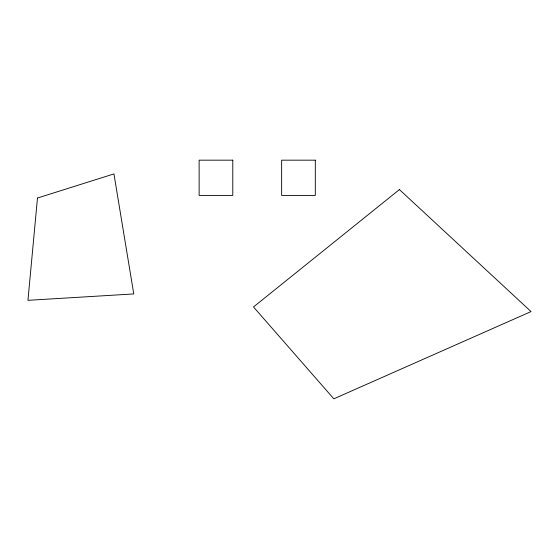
<?xml version="1.0" encoding="UTF-8"?>
<svg xmlns="http://www.w3.org/2000/svg" width="559" height="559" viewBox="0 0 559 559"><rect width="100%" height="100%" fill="white"/><g stroke="black" fill="none" stroke-linecap="round" stroke-linejoin="round"><path stroke-width="0.84" d="M37.474 198.033L27.95 300.323L133.769 293.936L113.938 173.905L37.474 198.033M399.419 189.578L253.506 306.947L333.835 398.826L531.05 311.573L399.419 189.578M232.789 160.174L199.13 160.174L199.13 195.412L232.789 195.412L232.789 160.174M315.311 160.174L281.652 160.174L281.652 195.412L315.311 195.412L315.311 160.174"/></g></svg>
